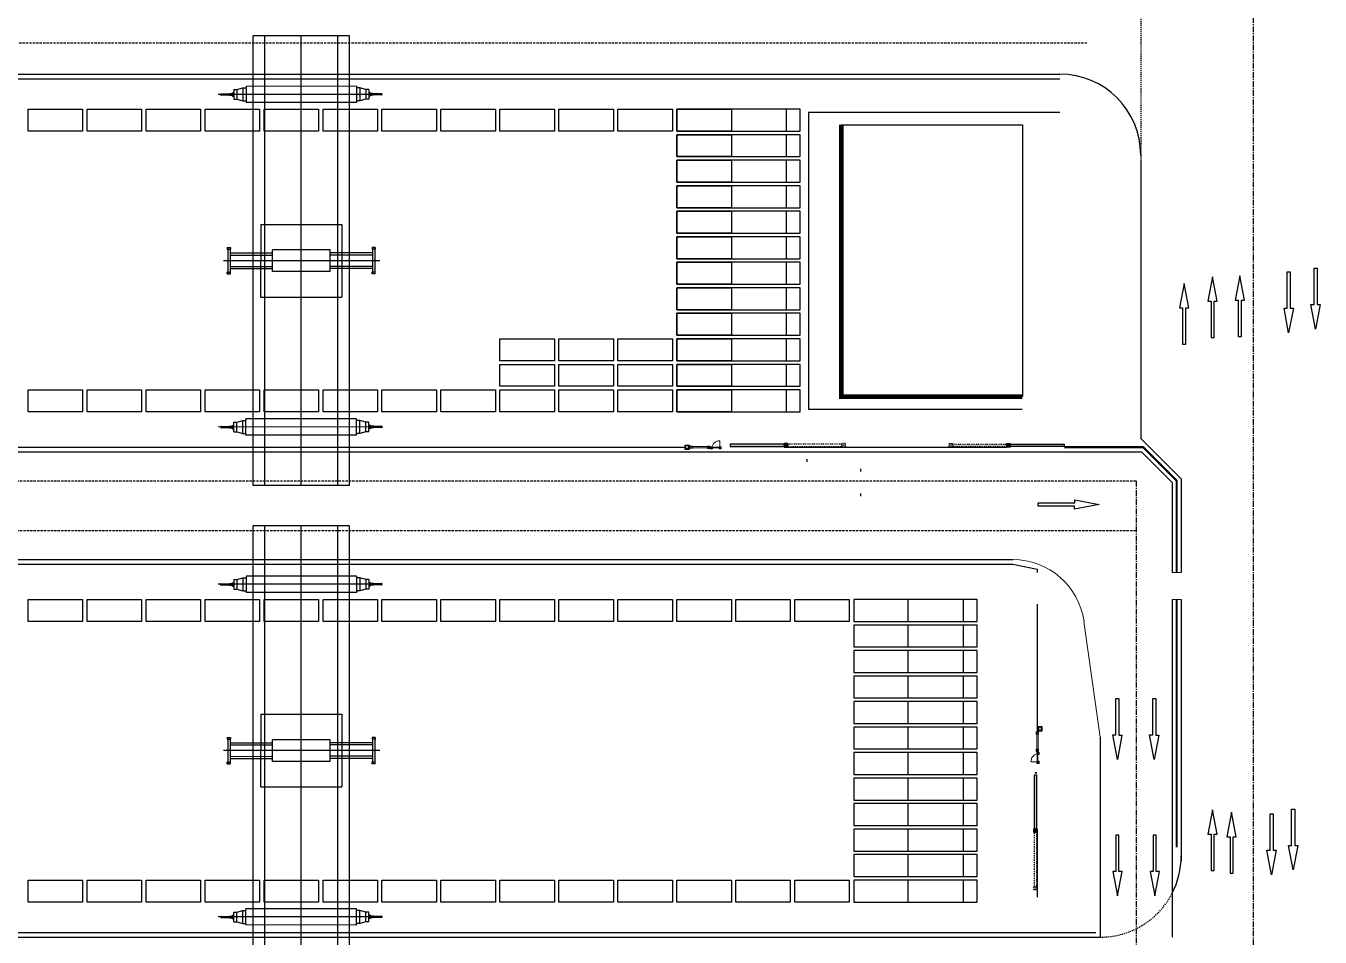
# Model space of a CAD drawing. Header units: millimetres. Extents: x -582 to 479, y -622 to 401.
# Drawn here: x -330.9 to -187, y 70.8 to 172.2 of the extents above; entities that cross this region are included whole.
import ezdxf

# ---------------------------------------------------------------- set-up
doc = ezdxf.new("R2010")
doc.units = ezdxf.units.MM
for name, pattern in [('CENTER', [50.8, 31.75, -6.35, 6.35, -6.35]), ('DASH', [0.35, 0.25, -0.1]), ('DASHED', [19.05, 12.7, -6.35]), ('HIDDEN2', [0.1875, 0.125, -0.0625])]:
    doc.linetypes.add(name, pattern=pattern)
for name, color, linetype in [('0001-佛渡-工艺-方案一-围网', 40, 'Continuous'), ('0001-佛渡-工艺-方案一-围网(内集卡一侧新增）', 40, 'Continuous'), ('0001-佛渡-工艺-方案一-设备', 40, 'Continuous'), ('0001-佛渡-平面-方案一 临时横二路', 6, 'Continuous'), ('0001-佛渡-平面-方案一-建筑', 6, 'Continuous'), ('0001-佛渡-平面-方案一道路中心线', 11, 'Continuous'), ('0001-佛渡-平面-方案一道路边界', 7, 'Continuous'), ('ECT', 1, 'Continuous'), ('ICT', 3, 'Continuous'), ('SLOT', 115, 'Continuous'), ('TX-箱区维修及人行门禁', 5, 'Continuous'), ('构造线', 131, 'Continuous')]:
    doc.layers.add(name, color=color, linetype=linetype)
doc.linetypes.add('FENCELINE2', pattern='A,0.25,-0.1,[132,ltypeshp.shx,S=0.1,R=0,X=-0.1,Y=0],-0.1,1', length=1.45)

# ---------------------------------------------------------------- blocks, each defined once
blk = doc.blocks.new('双侧道闸')
at = {"color": 8, "linetype": 'Continuous', "lineweight": 25}
for p, q in [((0.45, -14.31), (0.19, -14.31)), ((0.19, -14.31), (0.19, -14.31)), ((0.19, -14.68), (0.19, -14.31)), ((0.24, -14.31), (0.24, -14.29)), ((0.24, -14.29), (0.37, -14.29)), ((0.37, -14.29), (0.37, -14.31)), ((0.47, -14.31), (0.45, -14.31)), ((0.47, -14.31), (0.47, -14.31)), ((0.47, -14.68), (0.47, -14.31)), ((0.19, -14.68), (0.19, -14.69)), ((0.45, -14.69), (0.19, -14.69)), ((0.47, -14.69), (0.45, -14.69)), ((0.47, -14.68), (0.47, -14.69))]:
    blk.add_line(p, q, dxfattribs=at)
at = {"color": 8}
blk.add_lwpolyline([(0.13, -14.74), (0.13, -14.24), (0.53, -14.24), (0.53, -14.74)], close=True, dxfattribs=at)
at = {"color": 8, "lineweight": 15}
for points in [[(0.13, -15.09), (0.13, -14.84), (-0.12, -14.84), (-0.12, -15.09)], [(-0.06, -17.02), (-0.06, -14.84), (0.09, -14.84), (0.09, -17.02)], [(0.14, -17.02), (0.14, -16.77), (-0.11, -16.77), (-0.11, -17.02)], [(0.2, -17.37), (0.2, -17.12), (-0.05, -17.12), (-0.05, -17.37)], [(0.2, -17.37), (0.2, -17.12), (-0.05, -17.12), (-0.05, -17.37)], [(-0.03, -16.82), (0.05, -16.82), (0.05, -16.98), (-0.03, -16.98)], [(0.2, -18.09), (0.2, -18.34), (-0.05, -18.34), (-0.05, -18.09)], [(0.2, -18.09), (0.2, -18.34), (-0.05, -18.34), (-0.05, -18.09)], [(-0.23, -19.42), (-0.23, -19.34), (-0.07, -19.34), (-0.07, -19.42)]]:
    blk.add_lwpolyline(points, close=True, dxfattribs=at)
at = {"color": 8, "linetype": 'HIDDEN2', "lineweight": 15, "ltscale": 20}
blk.add_lwpolyline([(0.05, -18.18), (0.05, -18.17), (-0.69, -18.17), (-0.69, -18.18)], close=True, dxfattribs=at)
blk.add_arc((0.15, -18.12), 0.844, 96.7046, 183.5614, dxfattribs=at)
at = {"layer": '构造线', "color": 8, "lineweight": 9}
for p, q in [((0, -18.14), (0, -17.29)), ((0, -18.14), (0, -17.29)), ((0.06, -18.14), (0.06, -17.29)), ((0.06, -18.14), (0.06, -17.29))]:
    blk.add_line(p, q, dxfattribs=at)
for points in [[(0, -17.27), (0, -17.14, -0.414214), (0.01, -17.13), (0.14, -17.13, -0.414214), (0.15, -17.14), (0.15, -17.27, -0.414214), (0.14, -17.28), (0.01, -17.28, -0.414214)], [(0, -17.27), (0, -17.14, -0.414214), (0.01, -17.13), (0.14, -17.13, -0.414214), (0.15, -17.14), (0.15, -17.27, -0.414214), (0.14, -17.28), (0.01, -17.28, -0.414214)], [(0, -18.19), (0, -18.32, 0.414214), (0.01, -18.33), (0.14, -18.33, 0.414214), (0.15, -18.32), (0.15, -18.19, 0.414214), (0.14, -18.18), (0.01, -18.18, 0.414214)], [(0, -18.19), (0, -18.32, 0.414214), (0.01, -18.33), (0.14, -18.33, 0.414214), (0.15, -18.32), (0.15, -18.19, 0.414214), (0.14, -18.18), (0.01, -18.18, 0.414214)]]:
    blk.add_lwpolyline(points, format="xyb", close=True, dxfattribs=at)
for points in [[(0, -17.29), (0, -17.34), (0.06, -17.34), (0.06, -17.29)], [(0, -17.29), (0, -17.34), (0.06, -17.34), (0.06, -17.29)], [(0, -18.08), (0, -18.14), (0.06, -18.14), (0.06, -18.08)], [(0, -18.08), (0, -18.14), (0.06, -18.14), (0.06, -18.08)]]:
    blk.add_lwpolyline(points, close=True, dxfattribs=at)
blk = doc.blocks.new('YC')
at = {"color": 40, "extrusion": (0.019869, 3.07925e-06, 0.999803)}
for p, q in [((2952.72, -614.5, 0.27), (2952.72, -564.5, 0.27)), ((2963.46, -564.5, 0.06), (2952.72, -564.5, 0.27)), ((2954.03, -614.5, 0.25), (2954.03, -564.5, 0.25)), ((2958.09, -614.5, 0.17), (2958.09, -564.5, 0.17)), ((2962.15, -614.5, 0.09), (2962.14, -564.5, 0.09)), ((2963.46, -614.5, 0.06), (2963.46, -564.5, 0.06)), ((2967.11, -571, -0.01), (2948.84, -571, 0.35)), ((2949.08, -571, 0.35), (2949.15, -571, 0.34)), ((2949.14, -571.08, 0.34), (2949.14, -570.92, 0.34)), ((2949.14, -570.92, 0.34), (2949.18, -570.92, 0.34)), ((2949.14, -570.92, 0.34), (2949.14, -570.92, 0.34)), ((2949.14, -571.08, 0.34), (2949.14, -570.92, 0.34)), ((2949.14, -571.08, 0.34), (2949.18, -571.08, 0.34)), ((2949.14, -571.08, 0.34), (2949.14, -571.08, 0.34)), ((2949.18, -571.08, 0.34), (2949.18, -570.92, 0.34)), ((2949.18, -570.94, 0.34), (2950.16, -570.94, 0.32)), ((2949.18, -571.06, 0.34), (2950.16, -571.06, 0.32)), ((2950.07, -570.92, 0.33), (2950.08, -570.92, 0.33)), ((2950.07, -571.08, 0.33), (2950.07, -570.92, 0.33)), ((2950.07, -571.08, 0.33), (2950.08, -571.08, 0.33)), ((2950.08, -570.92, 0.33), (2950.12, -570.92, 0.32)), ((2950.08, -571.08, 0.33), (2950.08, -570.92, 0.33)), ((2950.08, -571.08, 0.33), (2950.12, -571.08, 0.32)), ((2950.12, -571.08, 0.32), (2950.12, -570.92, 0.32)), ((2950.16, -571.1, 0.32), (2950.16, -570.91, 0.32)), ((2950.29, -570.9, 0.32), (2950.41, -570.88, 0.32)), ((2950.29, -571.1, 0.32), (2950.29, -570.9, 0.32)), ((2950.29, -571.1, 0.32), (2950.41, -571.12, 0.32)), ((2950.37, -570.88, 0.32), (2950.46, -570.88, 0.32)), ((2950.37, -571.13, 0.32), (2950.46, -571.13, 0.32)), ((2950.38, -571.13, 0.32), (2950.47, -571.13, 0.32)), ((2950.4, -570.85, 0.32), (2950.39, -570.85, 0.32)), ((2950.39, -570.86, 0.32), (2950.39, -570.89, 0.32)), ((2950.4, -570.86, 0.32), (2950.39, -570.86, 0.32)), ((2950.4, -570.89, 0.32), (2950.39, -570.89, 0.32)), ((2950.4, -570.9, 0.32), (2950.39, -570.9, 0.32)), ((2950.4, -571.1, 0.32), (2950.39, -571.1, 0.32)), ((2950.4, -571.11, 0.32), (2950.39, -571.11, 0.32)), ((2950.39, -571.14, 0.32), (2950.39, -571.11, 0.32)), ((2950.4, -571.14, 0.32), (2950.39, -571.14, 0.32)), ((2950.4, -571.15, 0.32), (2950.39, -571.15, 0.32)), ((2950.4, -570.85, 0.32), (2950.4, -570.9, 0.32)), ((2950.41, -570.86, 0.32), (2950.4, -570.86, 0.32)), ((2950.41, -570.9, 0.32), (2950.4, -570.9, 0.32)), ((2950.4, -571.15, 0.32), (2950.4, -571.1, 0.32)), ((2950.41, -571.11, 0.32), (2950.4, -571.11, 0.32)), ((2950.41, -571.15, 0.32), (2950.4, -571.15, 0.32)), ((2950.41, -570.84, 0.32), (2950.41, -571, 0.32)), ((2950.41, -570.84, 0.32), (2950.43, -570.84, 0.32)), ((2950.41, -570.86, 0.32), (2950.41, -570.9, 0.32)), ((2950.41, -571.16, 0.32), (2950.41, -571, 0.32)), ((2950.41, -571.15, 0.32), (2950.41, -571.11, 0.32)), ((2950.41, -571.16, 0.32), (2950.43, -571.16, 0.32)), ((2950.43, -570.82, 0.32), (2950.47, -570.82, 0.32)), ((2950.43, -571.19, 0.32), (2950.43, -570.82, 0.32)), ((2950.43, -570.84, 0.32), (2950.43, -571, 0.32)), ((2950.43, -571.16, 0.32), (2950.43, -571, 0.32)), ((2950.43, -571.19, 0.32), (2950.47, -571.19, 0.32)), ((2950.47, -571.19, 0.32), (2950.47, -570.82, 0.32)), ((2950.57, -570.46, 0.32), (2950.93, -570.46, 0.31)), ((2950.57, -570.46, 0.32), (2950.57, -571.54, 0.32)), ((2950.93, -570.46, 0.31), (2951.58, -570.28, 0.3)), ((2950.93, -570.46, 0.31), (2950.93, -571.54, 0.31)), ((2951.58, -570.28, 0.3), (2951.94, -570.28, 0.29)), ((2951.58, -570.28, 0.3), (2951.58, -571.72, 0.3)), ((2964.23, -570.1, 0.04), (2951.94, -570.11, 0.29)), ((2951.94, -570.11, 0.29), (2951.94, -571.9, 0.29)), ((2964.23, -570.1, 0.04), (2964.23, -571.9, 0.04)), ((2964.59, -570.28, 0.04), (2964.23, -570.28, 0.04)), ((2965.25, -570.46, 0.02), (2964.59, -570.28, 0.04)), ((2964.59, -570.28, 0.04), (2964.59, -571.72, 0.04)), ((2965.6, -570.46, 0.02), (2965.25, -570.46, 0.02)), ((2965.25, -570.46, 0.02), (2965.25, -571.54, 0.02)), ((2965.6, -570.46, 0.02), (2965.6, -571.54, 0.02)), ((2965.74, -570.82, 0.01), (2965.71, -570.82, 0.01)), ((2965.71, -571.19, 0.01), (2965.71, -570.82, 0.01)), ((2965.79, -571.13, 0.01), (2965.71, -571.13, 0.01)), ((2965.74, -571.19, 0.01), (2965.71, -571.19, 0.01)), ((2965.8, -570.87, 0.01), (2965.72, -570.87, 0.01)), ((2965.8, -571.13, 0.01), (2965.72, -571.13, 0.01)), ((2965.74, -571.19, 0.01), (2965.74, -570.82, 0.01)), ((2965.74, -570.84, 0.01), (2965.74, -571, 0.01)), ((2965.77, -570.84, 0.01), (2965.74, -570.84, 0.01)), ((2965.74, -571.16, 0.01), (2965.74, -571, 0.01)), ((2965.77, -571.16, 0.01), (2965.74, -571.16, 0.01)), ((2965.77, -570.84, 0.01), (2965.77, -571, 0.01)), ((2965.77, -570.85, 0.01), (2965.77, -570.85, 0.01)), ((2965.77, -570.85, 0.01), (2965.77, -570.9, 0.01)), ((2965.77, -570.85, 0.01), (2965.79, -570.85, 0.01)), ((2965.77, -570.85, 0.01), (2965.77, -570.89, 0.01)), ((2965.77, -570.86, 0.01), (2965.79, -570.86, 0.01)), ((2965.88, -570.9, 0.01), (2965.77, -570.88, 0.01)), ((2965.77, -570.89, 0.01), (2965.77, -570.89, 0.01)), ((2965.77, -570.89, 0.01), (2965.79, -570.89, 0.01)), ((2965.77, -570.9, 0.01), (2965.79, -570.9, 0.01)), ((2965.77, -571.16, 0.01), (2965.77, -571, 0.01)), ((2965.77, -571.1, 0.01), (2965.79, -571.1, 0.01)), ((2965.77, -571.15, 0.01), (2965.77, -571.1, 0.01)), ((2965.88, -571.1, 0.01), (2965.77, -571.12, 0.01)), ((2965.77, -571.15, 0.01), (2965.77, -571.11, 0.01)), ((2965.77, -571.11, 0.01), (2965.79, -571.11, 0.01)), ((2965.77, -571.11, 0.01), (2965.77, -571.11, 0.01)), ((2965.77, -571.14, 0.01), (2965.79, -571.14, 0.01)), ((2965.77, -571.15, 0.01), (2965.79, -571.15, 0.01)), ((2965.77, -571.15, 0.01), (2965.77, -571.15, 0.01)), ((2965.79, -570.86, 0.01), (2965.79, -570.89, 0.01)), ((2965.79, -571.14, 0.01), (2965.79, -571.11, 0.01)), ((2965.88, -571.1, 0.01), (2965.88, -570.9, 0.01)), ((2966.02, -571.09, 0.01), (2966.02, -570.91, 0.01)), ((2967, -570.94, -0.01), (2966.02, -570.94, 0.01)), ((2967, -571.06, -0.01), (2966.02, -571.06, 0.01)), ((2966.06, -571.08, 0.01), (2966.06, -570.92, 0.01)), ((2966.1, -570.92, 0.01), (2966.06, -570.92, 0.01)), ((2966.1, -571.08, 0.01), (2966.06, -571.08, 0.01)), ((2966.1, -570.92, 0.01), (2966.1, -570.92, 0.01)), ((2966.1, -571.08, 0.01), (2966.1, -570.92, 0.01)), ((2966.1, -571.08, 0.01), (2966.1, -570.92, 0.01)), ((2966.1, -571.08, 0.01), (2966.1, -571.08, 0.01)), ((2967, -571.08, -0.01), (2967, -570.92, -0.01)), ((2967.03, -570.92, -0.01), (2967, -570.92, -0.01)), ((2967.03, -571.08, -0.01), (2967, -571.08, -0.01)), ((2967.04, -570.92, -0.01), (2967.03, -570.92, -0.01)), ((2967.03, -571.08, -0.01), (2967.03, -570.92, -0.01)), ((2967.04, -571.08, -0.01), (2967.03, -571.08, -0.01)), ((2967.04, -571.08, -0.01), (2967.04, -570.92, -0.01)), ((2950.57, -571.54, 0.32), (2950.93, -571.54, 0.31)), ((2950.93, -571.54, 0.31), (2951.58, -571.72, 0.3)), ((2951.58, -571.72, 0.3), (2951.94, -571.72, 0.29)), ((2964.23, -571.9, 0.04), (2951.94, -571.9, 0.29)), ((2964.59, -571.72, 0.04), (2964.23, -571.72, 0.04)), ((2965.25, -571.54, 0.02), (2964.59, -571.72, 0.04)), ((2965.6, -571.54, 0.02), (2965.25, -571.54, 0.02)), ((2953.57, -585.46, 0.26), (2953.57, -593.54, 0.26)), ((2953.57, -585.46, 0.26), (2962.6, -585.46, 0.08)), ((2962.6, -585.46, 0.08), (2962.6, -593.54, 0.08)), ((2949.86, -588.05, 0.33), (2950.22, -588.05, 0.32)), ((2949.86, -588.05, 0.33), (2949.86, -588.22, 0.33)), ((2949.86, -588.22, 0.33), (2949.91, -588.3, 0.33)), ((2949.91, -588.05, 0.33), (2949.91, -590.96, 0.33)), ((2949.91, -588.22, 0.33), (2950.17, -588.22, 0.32)), ((2950.17, -588.05, 0.32), (2950.17, -590.96, 0.32)), ((2950.22, -588.22, 0.32), (2950.17, -588.3, 0.32)), ((2950.22, -588.05, 0.32), (2950.22, -588.22, 0.32)), ((2954.87, -590.7, 0.23), (2954.87, -588.3, 0.23)), ((2961.31, -588.3, 0.1), (2954.87, -588.3, 0.23)), ((2961.31, -590.7, 0.1), (2961.31, -588.3, 0.1)), ((2966.32, -588.04, 0), (2965.96, -588.04, 0.01)), ((2965.96, -588.04, 0.01), (2965.96, -588.22, 0.01)), ((2965.96, -588.22, 0.01), (2966.01, -588.3, 0.01)), ((2966.01, -588.04, 0.01), (2966.01, -590.96, 0.01)), ((2966.27, -588.22, 0), (2966.01, -588.22, 0.01)), ((2966.27, -588.04, 0), (2966.27, -590.96, 0)), ((2966.32, -588.22, 0), (2966.27, -588.3, 0)), ((2966.32, -588.04, 0), (2966.32, -588.22, 0)), ((2966.83, -589.5, -0.01), (2949.42, -589.5, 0.34)), ((2950.17, -588.63, 0.32), (2954.87, -588.63, 0.23)), ((2950.17, -588.87, 0.32), (2954.87, -588.87, 0.23)), ((2963.04, -589.5, 0.07), (2953.14, -589.5, 0.26)), ((2966.01, -588.63, 0.01), (2961.31, -588.63, 0.1)), ((2966.01, -588.87, 0.01), (2961.31, -588.87, 0.1)), ((2949.86, -590.78, 0.33), (2949.91, -590.7, 0.33)), ((2949.86, -590.96, 0.33), (2949.86, -590.78, 0.33)), ((2949.86, -590.96, 0.33), (2950.22, -590.96, 0.32)), ((2949.91, -590.78, 0.33), (2950.17, -590.78, 0.32)), ((2950.17, -590.14, 0.32), (2954.87, -590.13, 0.23)), ((2950.17, -590.37, 0.32), (2954.87, -590.37, 0.23)), ((2950.22, -590.78, 0.32), (2950.17, -590.7, 0.32)), ((2950.22, -590.96, 0.32), (2950.22, -590.78, 0.32)), ((2961.31, -590.7, 0.1), (2954.87, -590.7, 0.23)), ((2966.01, -590.13, 0.01), (2961.31, -590.13, 0.1)), ((2966.01, -590.37, 0.01), (2961.31, -590.37, 0.1)), ((2965.96, -590.78, 0.01), (2966.01, -590.7, 0.01)), ((2965.96, -590.96, 0.01), (2965.96, -590.78, 0.01)), ((2966.32, -590.96, 0), (2965.96, -590.96, 0.01)), ((2966.27, -590.78, 0), (2966.01, -590.78, 0.01)), ((2966.32, -590.78, 0), (2966.27, -590.7, 0)), ((2966.32, -590.96, 0), (2966.32, -590.78, 0)), ((2953.57, -593.54, 0.26), (2962.6, -593.54, 0.08)), ((2950.93, -607.46, 0.31), (2951.59, -607.28, 0.3)), ((2951.59, -607.28, 0.3), (2951.94, -607.28, 0.29)), ((2951.59, -608.72, 0.3), (2951.59, -607.28, 0.3)), ((2964.24, -607.1, 0.04), (2951.94, -607.11, 0.29)), ((2951.94, -608.9, 0.29), (2951.94, -607.11, 0.29)), ((2964.24, -608.9, 0.04), (2964.24, -607.1, 0.04)), ((2964.59, -607.28, 0.04), (2964.24, -607.28, 0.04)), ((2965.25, -607.46, 0.02), (2964.59, -607.28, 0.04)), ((2964.59, -608.72, 0.04), (2964.59, -607.28, 0.04)), ((2967.11, -608, -0.01), (2948.84, -608, 0.35)), ((2949.09, -608, 0.35), (2949.16, -608, 0.34)), ((2949.14, -607.92, 0.34), (2949.14, -608.08, 0.34)), ((2949.14, -607.92, 0.34), (2949.15, -607.92, 0.34)), ((2949.14, -608.08, 0.34), (2949.15, -608.08, 0.34)), ((2949.15, -607.92, 0.34), (2949.18, -607.92, 0.34)), ((2949.15, -607.92, 0.34), (2949.15, -608.08, 0.34)), ((2949.15, -608.08, 0.34), (2949.18, -608.08, 0.34)), ((2949.18, -607.92, 0.34), (2949.18, -608.08, 0.34)), ((2949.18, -607.94, 0.34), (2950.16, -607.94, 0.32)), ((2949.18, -608.06, 0.34), (2950.16, -608.06, 0.32)), ((2950.08, -607.92, 0.33), (2950.12, -607.92, 0.32)), ((2950.08, -607.92, 0.33), (2950.08, -607.92, 0.33)), ((2950.08, -607.92, 0.33), (2950.08, -608.08, 0.33)), ((2950.08, -607.92, 0.33), (2950.08, -608.08, 0.33)), ((2950.08, -608.08, 0.33), (2950.12, -608.08, 0.32)), ((2950.08, -608.08, 0.33), (2950.08, -608.08, 0.33)), ((2950.12, -607.92, 0.32), (2950.12, -608.08, 0.32)), ((2950.16, -607.91, 0.32), (2950.16, -608.1, 0.32)), ((2950.3, -607.9, 0.32), (2950.41, -607.88, 0.32)), ((2950.3, -607.9, 0.32), (2950.3, -608.1, 0.32)), ((2950.3, -608.1, 0.32), (2950.41, -608.12, 0.32)), ((2950.38, -607.88, 0.32), (2950.46, -607.88, 0.32)), ((2950.38, -608.13, 0.32), (2950.46, -608.13, 0.32)), ((2950.41, -607.85, 0.32), (2950.39, -607.85, 0.32)), ((2950.41, -607.86, 0.32), (2950.39, -607.86, 0.32)), ((2950.39, -607.86, 0.32), (2950.39, -607.89, 0.32)), ((2950.39, -607.88, 0.32), (2950.47, -607.88, 0.32)), ((2950.41, -607.89, 0.32), (2950.39, -607.89, 0.32)), ((2950.41, -607.9, 0.32), (2950.39, -607.9, 0.32)), ((2950.41, -608.1, 0.32), (2950.39, -608.1, 0.32)), ((2950.39, -608.14, 0.32), (2950.39, -608.11, 0.32)), ((2950.41, -608.11, 0.32), (2950.39, -608.11, 0.32)), ((2950.41, -608.14, 0.32), (2950.39, -608.14, 0.32)), ((2950.41, -608.15, 0.32), (2950.39, -608.15, 0.32)), ((2950.41, -607.84, 0.32), (2950.43, -607.84, 0.32)), ((2950.41, -607.84, 0.32), (2950.41, -608, 0.32)), ((2950.41, -607.85, 0.32), (2950.41, -607.9, 0.32)), ((2950.41, -607.86, 0.32), (2950.41, -607.9, 0.32)), ((2950.41, -607.86, 0.32), (2950.41, -607.86, 0.32)), ((2950.41, -607.9, 0.32), (2950.41, -607.9, 0.32)), ((2950.41, -608.16, 0.32), (2950.41, -608, 0.32)), ((2950.41, -608.15, 0.32), (2950.41, -608.1, 0.32)), ((2950.41, -608.11, 0.32), (2950.41, -608.11, 0.32)), ((2950.41, -608.15, 0.32), (2950.41, -608.11, 0.32)), ((2950.41, -608.15, 0.32), (2950.41, -608.15, 0.32)), ((2950.41, -608.16, 0.32), (2950.43, -608.16, 0.32)), ((2950.43, -607.82, 0.32), (2950.47, -607.82, 0.32)), ((2950.43, -607.82, 0.32), (2950.43, -608.19, 0.32)), ((2950.43, -607.84, 0.32), (2950.43, -608, 0.32)), ((2950.43, -608.16, 0.32), (2950.43, -608, 0.32)), ((2950.43, -608.19, 0.32), (2950.47, -608.19, 0.32)), ((2950.47, -607.82, 0.32), (2950.47, -608.19, 0.32)), ((2950.57, -607.46, 0.32), (2950.93, -607.46, 0.31)), ((2950.57, -608.54, 0.32), (2950.57, -607.46, 0.32)), ((2950.57, -608.54, 0.32), (2950.93, -608.54, 0.31)), ((2950.93, -608.54, 0.31), (2950.93, -607.46, 0.31)), ((2950.93, -608.54, 0.31), (2951.59, -608.72, 0.3)), ((2951.59, -608.72, 0.3), (2951.94, -608.72, 0.29)), ((2964.59, -608.72, 0.04), (2964.24, -608.72, 0.04)), ((2965.25, -608.54, 0.02), (2964.59, -608.72, 0.04)), ((2965.61, -607.46, 0.02), (2965.25, -607.46, 0.02)), ((2965.25, -608.54, 0.02), (2965.25, -607.46, 0.02)), ((2965.61, -608.54, 0.02), (2965.25, -608.54, 0.02)), ((2965.61, -608.54, 0.02), (2965.61, -607.46, 0.02)), ((2965.75, -607.82, 0.01), (2965.71, -607.82, 0.01)), ((2965.71, -607.82, 0.01), (2965.71, -608.19, 0.01)), ((2965.79, -607.87, 0.01), (2965.71, -607.87, 0.01)), ((2965.75, -608.19, 0.01), (2965.71, -608.19, 0.01)), ((2965.8, -607.87, 0.01), (2965.72, -607.87, 0.01)), ((2965.8, -608.13, 0.01), (2965.72, -608.13, 0.01)), ((2965.75, -607.82, 0.01), (2965.75, -608.19, 0.01)), ((2965.77, -607.84, 0.01), (2965.75, -607.84, 0.01)), ((2965.75, -607.84, 0.01), (2965.75, -608, 0.01)), ((2965.75, -608.16, 0.01), (2965.75, -608, 0.01)), ((2965.77, -608.16, 0.01), (2965.75, -608.16, 0.01)), ((2965.77, -607.84, 0.01), (2965.77, -608, 0.01)), ((2965.77, -607.85, 0.01), (2965.77, -607.89, 0.01)), ((2965.77, -607.85, 0.01), (2965.79, -607.85, 0.01)), ((2965.77, -607.85, 0.01), (2965.77, -607.9, 0.01)), ((2965.77, -607.85, 0.01), (2965.77, -607.85, 0.01)), ((2965.77, -607.86, 0.01), (2965.79, -607.86, 0.01)), ((2965.88, -607.9, 0.01), (2965.77, -607.88, 0.01)), ((2965.77, -607.89, 0.01), (2965.79, -607.89, 0.01)), ((2965.77, -607.89, 0.01), (2965.77, -607.89, 0.01)), ((2965.77, -607.9, 0.01), (2965.79, -607.9, 0.01)), ((2965.77, -608.16, 0.01), (2965.77, -608, 0.01)), ((2965.77, -608.15, 0.01), (2965.77, -608.1, 0.01)), ((2965.77, -608.1, 0.01), (2965.79, -608.1, 0.01)), ((2965.88, -608.1, 0.01), (2965.77, -608.12, 0.01)), ((2965.77, -608.11, 0.01), (2965.77, -608.11, 0.01)), ((2965.77, -608.11, 0.01), (2965.79, -608.11, 0.01)), ((2965.77, -608.15, 0.01), (2965.77, -608.11, 0.01)), ((2965.77, -608.14, 0.01), (2965.79, -608.14, 0.01)), ((2965.77, -608.15, 0.01), (2965.77, -608.15, 0.01)), ((2965.77, -608.15, 0.01), (2965.79, -608.15, 0.01)), ((2965.79, -607.86, 0.01), (2965.79, -607.89, 0.01)), ((2965.79, -608.14, 0.01), (2965.79, -608.11, 0.01)), ((2965.88, -607.9, 0.01), (2965.88, -608.1, 0.01)), ((2966.02, -607.91, 0.01), (2966.02, -608.09, 0.01)), ((2967, -607.94, -0.01), (2966.02, -607.94, 0.01)), ((2967, -608.06, -0.01), (2966.02, -608.06, 0.01)), ((2966.06, -607.92, 0.01), (2966.06, -608.08, 0.01)), ((2966.1, -607.92, 0.01), (2966.06, -607.92, 0.01)), ((2966.1, -608.08, 0.01), (2966.06, -608.08, 0.01)), ((2966.1, -607.92, 0.01), (2966.1, -607.92, 0.01)), ((2966.1, -607.92, 0.01), (2966.1, -608.08, 0.01)), ((2966.1, -607.92, 0.01), (2966.1, -608.08, 0.01)), ((2966.1, -608.08, 0.01), (2966.1, -608.08, 0.01)), ((2967, -607.92, -0.01), (2967, -608.08, -0.01)), ((2967.03, -607.92, -0.01), (2967, -607.92, -0.01)), ((2967.03, -608.08, -0.01), (2967, -608.08, -0.01)), ((2967.04, -607.92, -0.01), (2967.03, -607.92, -0.01)), ((2967.03, -607.92, -0.01), (2967.03, -608.08, -0.01)), ((2967.04, -608.08, -0.01), (2967.03, -608.08, -0.01)), ((2967.04, -607.92, -0.01), (2967.04, -608.08, -0.01)), ((2964.24, -608.9, 0.04), (2951.94, -608.9, 0.29)), ((2963.46, -614.5, 0.06), (2952.72, -614.5, 0.27))]:
    blk.add_line(p, q, dxfattribs=at)
at = {"color": 40, "linetype": 'ByBlock', "extrusion": (0.019869, 3.07925e-06, 0.999803)}
for p, q in [((2950.16, -570.91, 0.32), (2950.29, -570.91, 0.32)), ((2950.16, -571.1, 0.32), (2950.29, -571.1, 0.32)), ((2966.02, -570.91, 0.01), (2965.88, -570.91, 0.01)), ((2966.02, -571.09, 0.01), (2965.88, -571.09, 0.01)), ((2950.16, -607.91, 0.32), (2950.3, -607.91, 0.32)), ((2950.16, -608.1, 0.32), (2950.3, -608.1, 0.32)), ((2966.02, -607.91, 0.01), (2965.88, -607.91, 0.01)), ((2966.02, -608.09, 0.01), (2965.88, -608.09, 0.01))]:
    blk.add_line(p, q, dxfattribs=at)
at = {"color": 40, "linetype": 'Continuous', "extrusion": (0.019869, 3.07925e-06, 0.999803)}
for p, q in [((2950.47, -570.82, 0.32), (2950.58, -570.82, 0.32)), ((2950.47, -570.84, 0.32), (2950.58, -570.84, 0.32)), ((2950.47, -571.16, 0.32), (2950.58, -571.16, 0.32)), ((2950.47, -571.18, 0.32), (2950.58, -571.18, 0.32)), ((2965.71, -570.82, 0.01), (2965.6, -570.82, 0.02)), ((2965.71, -570.84, 0.01), (2965.6, -570.84, 0.02)), ((2965.71, -571.16, 0.01), (2965.6, -571.16, 0.02)), ((2965.71, -571.18, 0.01), (2965.6, -571.18, 0.02)), ((2950.47, -607.82, 0.32), (2950.58, -607.82, 0.32)), ((2950.47, -607.84, 0.32), (2950.58, -607.84, 0.32)), ((2950.47, -608.16, 0.32), (2950.58, -608.16, 0.32)), ((2950.47, -608.18, 0.32), (2950.58, -608.18, 0.32)), ((2965.71, -607.82, 0.01), (2965.6, -607.82, 0.02)), ((2965.71, -607.84, 0.01), (2965.6, -607.84, 0.02)), ((2965.71, -608.16, 0.01), (2965.6, -608.16, 0.02)), ((2965.71, -608.18, 0.01), (2965.6, -608.18, 0.02))]:
    blk.add_line(p, q, dxfattribs=at)
at = {"color": 40, "extrusion": (-0.019869, -3.07925e-06, -0.999803)}
for centre, major_axis, start_param, end_param in [((2950.4, -570.86, 0.32), (-0.00843, -0.00844, 0.00017), 0.2618, 1.308997), ((2950.43, -570.88, 0.32), (-0.032, 0.032, 0.0006), -1.051761, -0.519035), ((2950.4, -570.89, 0.32), (-0.00843, 0.00843, 0.00017), -1.308997, -0.261799), ((2950.4, -571.11, 0.32), (-0.00843, 0.00843, 0.00017), -1.308997, -0.261799), ((2950.43, -571.13, 0.32), (-0.032, 0.032, 0.0006), -1.051761, -0.519035), ((2950.4, -571.14, 0.32), (-0.00843, 0.00843, 0.00017), -1.308997, -0.261799), ((2965.78, -570.86, 0.01), (-0.00843, 0.00843, 0.00017), 1.832596, 2.879794), ((2965.74, -570.87, 0.01), (-0.032, -0.032, 0.0006), 3.660628, 4.193354), ((2965.78, -570.89, 0.01), (-0.00843, 0.00843, 0.00017), 1.832596, 2.879793), ((2965.78, -571.11, 0.01), (-0.00843, -0.00844, 0.00017), 3.403392, 4.45059), ((2965.74, -571.13, 0.01), (-0.032, -0.032, 0.0006), 3.660628, 4.193354), ((2965.78, -571.14, 0.01), (-0.00843, 0.00843, 0.00017), 1.832596, 2.879794), ((2950.4, -607.86, 0.32), (-0.00843, 0.00843, 0.00017), -1.308997, -0.261799), ((2950.44, -607.88, 0.32), (-0.032, 0.032, 0.0006), -1.051761, -0.519035), ((2950.4, -607.89, 0.32), (-0.00843, 0.00843, 0.00017), -1.308997, -0.261799), ((2950.4, -608.11, 0.32), (-0.00843, 0.00843, 0.00017), -1.308997, -0.261799), ((2950.44, -608.13, 0.32), (-0.032, 0.032, 0.0006), -1.051761, -0.519035), ((2950.4, -608.14, 0.32), (-0.00843, 0.00843, 0.00017), -1.308997, -0.261799), ((2965.78, -607.86, 0.01), (-0.00843, 0.00843, 0.00017), 1.832596, 2.879793), ((2965.75, -607.87, 0.01), (-0.032, -0.032, 0.0006), 3.660628, 4.193354), ((2965.78, -607.89, 0.01), (-0.00843, -0.00844, 0.00017), 3.403392, 4.45059), ((2965.78, -608.11, 0.01), (-0.00843, 0.00843, 0.00017), 1.832596, 2.879793), ((2965.75, -608.13, 0.01), (-0.032, -0.032, 0.0006), 3.660628, 4.193354), ((2965.78, -608.14, 0.01), (-0.00843, 0.00843, 0.00017), 1.832596, 2.879793)]:
    blk.add_ellipse(centre, major_axis=major_axis, ratio=1, start_param=start_param, end_param=end_param, dxfattribs=at)
blk = doc.blocks.new('箱区维修人行通道及伸缩门')
h = blk.add_hatch(color=8)
h.dxf.hatch_style = 1
h.paths.add_polyline_path([(504133.76, 3299633.85), (504137.88, 3299629.48), (504137.69, 3299629.31), (504133.58, 3299633.68)])
h = blk.add_hatch(color=8)
h.dxf.hatch_style = 1
h.paths.add_polyline_path([(504137.64, 3299629.26), (504137.93, 3299629.53), (504138.2, 3299629.24), (504137.91, 3299628.97)])
at = {"color": 8}
for p, q in [((504138.2, 3299629.24, 0), (504137.64, 3299629.26, 0)), ((504137.91, 3299628.97, 0), (504137.93, 3299629.53, 0))]:
    blk.add_line(p, q, dxfattribs=at)
at = {"color": 8, "linetype": 'DASH', "ltscale": 0.1}
for p, q in [((504142.02, 3299624.6, 0), (504142.59, 3299624.58, 0)), ((504142.3, 3299624.31, 0), (504142.32, 3299624.87, 0))]:
    blk.add_line(p, q, dxfattribs=at)
at = {"color": 8, "elevation": 0}
for points in [[(504133.76, 3299633.85), (504137.88, 3299629.48), (504137.69, 3299629.31), (504133.58, 3299633.68)], [(504137.64, 3299629.26), (504137.93, 3299629.53), (504138.2, 3299629.24), (504137.91, 3299628.97)]]:
    blk.add_lwpolyline(points, close=True, dxfattribs=at)
at = {"color": 8, "linetype": 'DASH', "ltscale": 0.1, "elevation": 0}
for points in [[(504138.15, 3299629.19), (504142.26, 3299624.82), (504142.08, 3299624.65), (504137.97, 3299629.02)], [(504142.02, 3299624.6), (504142.32, 3299624.87), (504142.59, 3299624.58), (504142.3, 3299624.31)]]:
    blk.add_lwpolyline(points, close=True, dxfattribs=at)
blk = doc.blocks.new('人行门禁-箱条中间南侧')
at = {"color": 8, "linetype": 'Continuous', "lineweight": 25}
for p, q in [((3.61, -0.15), (3.59, -0.15)), ((3.59, -0.15), (3.59, -0.28)), ((3.59, -0.28), (3.61, -0.28)), ((3.61, -0.05), (3.61, -0.05)), ((3.61, -0.05), (3.61, -0.07)), ((3.61, -0.05), (3.99, -0.05)), ((3.61, -0.07), (3.61, -0.33)), ((3.61, -0.33), (3.61, -0.33)), ((3.61, -0.33), (3.99, -0.33)), ((3.99, -0.05), (3.99, -0.05)), ((3.99, -0.05), (3.99, -0.07)), ((3.99, -0.07), (3.99, -0.33)), ((4.01, -0.15), (3.99, -0.15)), ((3.99, -0.28), (4.01, -0.28)), ((3.99, -0.33), (3.99, -0.33)), ((4.01, -0.28), (4.01, -0.15))]:
    blk.add_line(p, q, dxfattribs=at)
at = {"color": 8}
blk.add_lwpolyline([(3.55, -0.39), (4.05, -0.39), (4.05, 0.01), (3.55, 0.01)], close=True, dxfattribs=at)
at = {"color": 8, "lineweight": 15}
for points in [[(0.25, 0), (0, 0), (0, -0.25), (0.25, -0.25)], [(0.25, 0), (0, 0), (0, -0.25), (0.25, -0.25)], [(0.97, 0), (1.22, 0), (1.22, -0.25), (0.97, -0.25)], [(0.97, 0), (1.22, 0), (1.22, -0.25), (0.97, -0.25)], [(1.28, -0.06), (1.53, -0.06), (1.53, -0.31), (1.28, -0.31)], [(1.28, -0.26), (3.45, -0.26), (3.45, -0.11), (1.28, -0.11)], [(1.48, -0.23), (1.48, -0.15), (1.32, -0.15), (1.32, -0.23)], [(3.2, -0.07), (3.45, -0.07), (3.45, -0.32), (3.2, -0.32)]]:
    blk.add_lwpolyline(points, close=True, dxfattribs=at)
at = {"color": 8, "linetype": 'HIDDEN2', "lineweight": 15, "ltscale": 20}
blk.add_lwpolyline([(0.16, -0.16), (0.17, -0.16), (0.17, -0.89), (0.16, -0.89)], close=True, dxfattribs=at)
blk.add_arc((0.22, -0.05), 0.844, 266.4386, 353.2954, dxfattribs=at)
at = {"layer": '构造线', "color": 8, "lineweight": 9}
for p, q in [((0.2, -0.14), (1.05, -0.14)), ((0.2, -0.14), (1.05, -0.14)), ((0.2, -0.2), (1.05, -0.2)), ((0.2, -0.2), (1.05, -0.2))]:
    blk.add_line(p, q, dxfattribs=at)
for points in [[(0.15, -0.2), (0.02, -0.2, -0.414214), (0.01, -0.19), (0.01, -0.06, -0.414214), (0.02, -0.05), (0.15, -0.05, -0.414214), (0.16, -0.06), (0.16, -0.19, -0.414214)], [(0.15, -0.2), (0.02, -0.2, -0.414214), (0.01, -0.19), (0.01, -0.06, -0.414214), (0.02, -0.05), (0.15, -0.05, -0.414214), (0.16, -0.06), (0.16, -0.19, -0.414214)], [(1.07, -0.2), (1.2, -0.2, 0.414214), (1.21, -0.19), (1.21, -0.06, 0.414214), (1.2, -0.05), (1.07, -0.05, 0.414214), (1.06, -0.06), (1.06, -0.19, 0.414214)], [(1.07, -0.2), (1.2, -0.2, 0.414214), (1.21, -0.19), (1.21, -0.06, 0.414214), (1.2, -0.05), (1.07, -0.05, 0.414214), (1.06, -0.06), (1.06, -0.19, 0.414214)]]:
    blk.add_lwpolyline(points, format="xyb", close=True, dxfattribs=at)
for points in [[(0.26, -0.2), (0.2, -0.2), (0.2, -0.14), (0.26, -0.14)], [(0.26, -0.2), (0.2, -0.2), (0.2, -0.14), (0.26, -0.14)], [(1.05, -0.2), (0.99, -0.2), (0.99, -0.14), (1.05, -0.14)], [(1.05, -0.2), (0.99, -0.2), (0.99, -0.14), (1.05, -0.14)]]:
    blk.add_lwpolyline(points, close=True, dxfattribs=at)

msp = doc.modelspace()

# ---------------------------------------------------------------- linework, layer by layer
at = {"layer": '0001-佛渡-工艺-方案一-围网', "linetype": 'FENCELINE2', "ltscale": 0.25}
for points in [[(-417.83, 125.3), (-257.62, 125.3)], [(-246.57, 125.3), (-221.83, 125.3)], [(-218.43, 107.85), (-218.43, 93.63)], [(-218.43, 82.85), (-218.43, 75.25)]]:
    msp.add_lwpolyline(points, dxfattribs=at)
at = {"layer": '0001-佛渡-工艺-方案一-围网', "linetype": 'FENCELINE2', "ltscale": 0.25, "const_width": 0.25}
for points in [[(-215.43, 125.3), (-206.66, 125.3), (-202.93, 121.58), (-202.93, 111.35)], [(-202.93, 108.35), (-202.93, 80.8)]]:
    msp.add_lwpolyline(points, dxfattribs=at)
at = {"layer": '0001-佛渡-工艺-方案一-围网', "linetype": 'FENCELINE2', "ltscale": 0.25, "flags": 128}
msp.add_lwpolyline([(-417.83, 112.3), (-221.16, 112.3), (-218.43, 111.75), (-218.43, 111.35)], dxfattribs=at)
at = {"layer": '0001-佛渡-工艺-方案一-围网(内集卡一侧新增）', "linetype": 'FENCELINE2', "ltscale": 0.25}
for points in [[(-441.93, 166.3), (-441.93, 166.3), (-215.93, 166.3)], [(-215.93, 162.55), (-243.89, 162.55), (-243.89, 129.55), (-220.1, 129.55)], [(-433.43, 71.3), (-211.93, 71.3)]]:
    msp.add_lwpolyline(points, dxfattribs=at)
at = {"layer": '0001-佛渡-平面-方案一 临时横二路', "color": 11, "linetype": 'CENTER', "ltscale": 0.02}
msp.add_line((-194.43, 231.05), (-194.43, -41.7), dxfattribs=at)
at = {"layer": '0001-佛渡-平面-方案一-建筑', "lineweight": 5, "const_width": 0.5}
msp.add_lwpolyline([(-240.23, 161.17), (-240.23, 130.93), (-220.09, 130.93)], dxfattribs=at)
at = {"layer": '0001-佛渡-平面-方案一-建筑'}
msp.add_lwpolyline([(-240.23, 161.17), (-228.61, 161.17), (-228.61, 161.17), (-220.09, 161.17), (-220.09, 130.93), (-231.71, 130.93), (-231.71, 130.93), (-240.23, 130.93), (-240.23, 161.17)], dxfattribs=at)
at = {"layer": '0001-佛渡-平面-方案一道路中心线', "color": 11, "linetype": 'DASHED', "ltscale": 0.02}
for p, q in [((-436.43, 170.3), (-212.93, 170.3)), ((-442.43, 121.55), (-207.43, 121.55)), ((-442.43, 116.05), (-207.43, 116.05))]:
    msp.add_line(p, q, dxfattribs=at)
at = {"layer": '0001-佛渡-平面-方案一道路边界', "color": 7, "linetype": 'DASHED', "ltscale": 0.01}
msp.add_line((-206.93, 189.3), (-206.93, 157.3), dxfattribs=at)
at = {"layer": '0001-佛渡-平面-方案一道路边界', "color": 7}
for p, q in [((-442.43, 166.8), (-215.93, 166.8)), ((-433.43, 70.8), (-211.43, 70.8))]:
    msp.add_line(p, q, dxfattribs=at)
at = {"layer": '0001-佛渡-平面-方案一道路边界'}
for p, q in [((-206.93, 157.3), (-206.93, 126.3)), ((-202.43, 121.79), (-206.96, 126.31)), ((-442.43, 124.8), (-206.86, 124.8)), ((-203.43, 121.37), (-206.86, 124.8)), ((-203.43, 121.37), (-203.43, 111.35)), ((-202.43, 121.79), (-202.43, 111.35)), ((-442.43, 112.8), (-221.16, 112.8)), ((-203.43, 108.35), (-203.43, 70.8)), ((-202.43, 108.35), (-202.43, 79.3)), ((-211.43, 93.05), (-211.43, 70.8))]:
    msp.add_line(p, q, dxfattribs=at)
at = {"layer": '0001-佛渡-平面-方案一道路边界', "color": 11, "linetype": 'CENTER', "ltscale": 0.02}
msp.add_line((-207.43, 121.55), (-207.43, -326.95), dxfattribs=at)
at = {"layer": '0001-佛渡-平面-方案一道路边界', "lineweight": 5}
for p, q in [((-203.43, 111.35), (-202.43, 111.35)), ((-203.43, 108.35), (-202.43, 108.35)), ((-211.43, 93.05, 0), (-213.24, 105.92, 0))]:
    msp.add_line(p, q, dxfattribs=at)
at = {"layer": '0001-佛渡-平面-方案一道路边界'}
for centre, start, end in [((-215.93, 157.8), 0, 90), ((-211.43, 79.8), 332.734, 360)]:
    msp.add_arc(centre, 9, start, end, dxfattribs=at)
at = {"layer": '0001-佛渡-平面-方案一道路边界', "lineweight": 5}
msp.add_arc((-221.16, 104.8, 0), 8, 8, 90, dxfattribs=at)
at = {"layer": '0001-佛渡-平面-方案一道路边界', "linetype": 'DASH', "ltscale": 0.5}
msp.add_arc((-211.43, 79.8), 9, 270, 332.734, dxfattribs=at)
at = {"layer": 'ECT', "color": 1}
for points in [[(-244.04, 123.67), (-244.04, 123.97)], [(-238.04, 122.61), (-238.04, 122.91)], [(-238.04, 119.86), (-238.04, 120.16)], [(-218.32, 119.1), (-214.27, 119.1), (-214.27, 119.43), (-211.55, 118.92), (-214.28, 118.41), (-214.28, 118.75), (-218.32, 118.75), (-218.32, 119.1)], [(-209.36, 97.33), (-209.36, 93.28), (-209.02, 93.28), (-209.53, 90.56), (-210.04, 93.29), (-209.7, 93.29), (-209.7, 97.33), (-209.36, 97.33)], [(-205.26, 97.33), (-205.26, 93.28), (-204.92, 93.28), (-205.44, 90.56), (-205.95, 93.29), (-205.6, 93.29), (-205.6, 97.33), (-205.26, 97.33)], [(-209.7, 82.15), (-209.7, 78.11), (-210.04, 78.11), (-209.52, 75.38), (-209.01, 78.11), (-209.36, 78.11), (-209.36, 82.15), (-209.7, 82.15)], [(-205.55, 82.15), (-205.55, 78.11), (-205.88, 78.11), (-205.37, 75.38), (-204.86, 78.11), (-205.2, 78.11), (-205.2, 82.15), (-205.55, 82.15)]]:
    msp.add_lwpolyline(points, dxfattribs=at)
at = {"layer": 'ICT', "color": 3}
for points in [[(-198.76, 137.5), (-198.76, 141.55), (-198.43, 141.55), (-198.94, 144.27), (-199.45, 141.54), (-199.11, 141.54), (-199.11, 137.5), (-198.76, 137.5)], [(-195.74, 137.61), (-195.74, 141.66), (-195.4, 141.66), (-195.92, 144.38), (-196.42, 141.65), (-196.08, 141.65), (-196.08, 137.61), (-195.74, 137.61)], [(-190.3, 144.81), (-190.3, 140.76), (-189.96, 140.76), (-190.48, 138.04), (-190.99, 140.77), (-190.65, 140.77), (-190.65, 144.81), (-190.3, 144.81)], [(-187.32, 145.21), (-187.32, 141.17), (-186.98, 141.17), (-187.5, 138.44), (-188.01, 141.18), (-187.66, 141.18), (-187.66, 145.21), (-187.32, 145.21)], [(-201.93, 136.76), (-201.93, 140.8), (-201.59, 140.8), (-202.11, 143.53), (-202.62, 140.8), (-202.27, 140.8), (-202.27, 136.76), (-201.93, 136.76)], [(-198.76, 78.21), (-198.76, 82.26), (-198.43, 82.26), (-198.94, 84.98), (-199.45, 82.25), (-199.11, 82.25), (-199.11, 78.21), (-198.76, 78.21)], [(-189.8, 85.04), (-189.8, 81), (-189.46, 81), (-189.98, 78.28), (-190.49, 81.01), (-190.15, 81.01), (-190.15, 85.04), (-189.8, 85.04)], [(-196.66, 77.92), (-196.66, 81.97), (-196.32, 81.97), (-196.84, 84.69), (-197.35, 81.96), (-197, 81.96), (-197, 77.92), (-196.66, 77.92)], [(-192.2, 84.51), (-192.2, 80.46), (-191.86, 80.46), (-192.38, 77.74), (-192.89, 80.47), (-192.54, 80.47), (-192.54, 84.51), (-192.2, 84.51)]]:
    msp.add_lwpolyline(points, dxfattribs=at)
at = {"layer": 'SLOT', "color": 115, "flags": 128}
for points in [[(-330.65, 162.9), (-324.59, 162.9), (-324.59, 160.46), (-330.65, 160.46)], [(-324.09, 162.9), (-318.03, 162.9), (-318.03, 160.46), (-324.09, 160.46)], [(-317.53, 162.9), (-311.48, 162.9), (-311.48, 160.46), (-317.53, 160.46)], [(-310.98, 162.9), (-304.92, 162.9), (-304.92, 160.46), (-310.98, 160.46)], [(-304.42, 162.9), (-298.36, 162.9), (-298.36, 160.46), (-304.42, 160.46)], [(-297.86, 162.9), (-291.8, 162.9), (-291.8, 160.46), (-297.86, 160.46)], [(-291.3, 162.9), (-285.24, 162.9), (-285.24, 160.46), (-291.3, 160.46)], [(-284.74, 162.9), (-278.69, 162.9), (-278.69, 160.46), (-284.74, 160.46)], [(-278.19, 162.9), (-272.13, 162.9), (-272.13, 160.46), (-278.19, 160.46)], [(-271.63, 162.9), (-265.57, 162.9), (-265.57, 160.46), (-271.63, 160.46)], [(-265.07, 162.9), (-259.01, 162.9), (-259.01, 160.46), (-265.07, 160.46)], [(-258.51, 162.9), (-252.45, 162.9), (-252.45, 160.46), (-258.51, 160.46)], [(-244.8, 162.9), (-258.51, 162.9), (-258.51, 160.46), (-244.8, 160.46)], [(-246.32, 162.9), (-258.51, 162.9), (-258.51, 160.46), (-246.32, 160.46)], [(-258.51, 160.06), (-252.45, 160.06), (-252.45, 157.63), (-258.51, 157.63)], [(-244.8, 160.06), (-258.51, 160.06), (-258.51, 157.63), (-244.8, 157.63)], [(-246.32, 160.06), (-258.51, 160.06), (-258.51, 157.63), (-246.32, 157.63)], [(-246.32, 157.23), (-258.51, 157.23), (-258.51, 154.79), (-246.32, 154.79)], [(-244.8, 157.23), (-258.51, 157.23), (-258.51, 154.79), (-244.8, 154.79)], [(-258.51, 157.23), (-252.45, 157.23), (-252.45, 154.79), (-258.51, 154.79)], [(-246.32, 154.39), (-258.51, 154.39), (-258.51, 151.95), (-246.32, 151.95)], [(-244.8, 154.39), (-258.51, 154.39), (-258.51, 151.95), (-244.8, 151.95)], [(-258.51, 154.39), (-252.45, 154.39), (-252.45, 151.95), (-258.51, 151.95)], [(-246.32, 151.55), (-258.51, 151.55), (-258.51, 149.11), (-246.32, 149.11)], [(-244.8, 151.55), (-258.51, 151.55), (-258.51, 149.11), (-244.8, 149.11)], [(-258.51, 151.55), (-252.45, 151.55), (-252.45, 149.11), (-258.51, 149.11)], [(-246.32, 148.71), (-258.51, 148.71), (-258.51, 146.27), (-246.32, 146.27)], [(-244.8, 148.71), (-258.51, 148.71), (-258.51, 146.27), (-244.8, 146.27)], [(-258.51, 148.71), (-252.45, 148.71), (-252.45, 146.27), (-258.51, 146.27)], [(-246.32, 145.87), (-258.51, 145.87), (-258.51, 143.44), (-246.32, 143.44)], [(-244.8, 145.87), (-258.51, 145.87), (-258.51, 143.44), (-244.8, 143.44)], [(-258.51, 145.87), (-252.45, 145.87), (-252.45, 143.44), (-258.51, 143.44)], [(-246.32, 143.04), (-258.51, 143.04), (-258.51, 140.6), (-246.32, 140.6)], [(-244.8, 143.04), (-258.51, 143.04), (-258.51, 140.6), (-244.8, 140.6)], [(-258.51, 143.04), (-252.45, 143.04), (-252.45, 140.6), (-258.51, 140.6)], [(-246.32, 140.2), (-258.51, 140.2), (-258.51, 137.76), (-246.32, 137.76)], [(-244.8, 140.2), (-258.51, 140.2), (-258.51, 137.76), (-244.8, 137.76)], [(-258.51, 140.2), (-252.45, 140.2), (-252.45, 137.76), (-258.51, 137.76)], [(-278.19, 137.36), (-272.13, 137.36), (-272.13, 134.92), (-278.19, 134.92)], [(-271.63, 137.36), (-265.57, 137.36), (-265.57, 134.92), (-271.63, 134.92)], [(-265.07, 137.36), (-259.01, 137.36), (-259.01, 134.92), (-265.07, 134.92)], [(-246.32, 137.36), (-258.51, 137.36), (-258.51, 134.92), (-246.32, 134.92)], [(-244.8, 137.36), (-258.51, 137.36), (-258.51, 134.92), (-244.8, 134.92)], [(-258.51, 137.36), (-252.45, 137.36), (-252.45, 134.92), (-258.51, 134.92)], [(-278.19, 134.52), (-272.13, 134.52), (-272.13, 132.08), (-278.19, 132.08)], [(-271.63, 134.52), (-265.57, 134.52), (-265.57, 132.08), (-271.63, 132.08)], [(-265.07, 134.52), (-259.01, 134.52), (-259.01, 132.08), (-265.07, 132.08)], [(-246.32, 134.52), (-258.51, 134.52), (-258.51, 132.08), (-246.32, 132.08)], [(-244.8, 134.52), (-258.51, 134.52), (-258.51, 132.08), (-244.8, 132.08)], [(-258.51, 134.52), (-252.45, 134.52), (-252.45, 132.08), (-258.51, 132.08)], [(-330.65, 131.68), (-324.59, 131.68), (-324.59, 129.25), (-330.65, 129.25)], [(-324.09, 131.68), (-318.03, 131.68), (-318.03, 129.25), (-324.09, 129.25)], [(-317.53, 131.68), (-311.48, 131.68), (-311.48, 129.25), (-317.53, 129.25)], [(-310.98, 131.68), (-304.92, 131.68), (-304.92, 129.25), (-310.98, 129.25)], [(-304.42, 131.68), (-298.36, 131.68), (-298.36, 129.25), (-304.42, 129.25)], [(-297.86, 131.68), (-291.8, 131.68), (-291.8, 129.25), (-297.86, 129.25)], [(-291.3, 131.68), (-285.24, 131.68), (-285.24, 129.25), (-291.3, 129.25)], [(-284.74, 131.68), (-278.69, 131.68), (-278.69, 129.25), (-284.74, 129.25)], [(-278.19, 131.68), (-272.13, 131.68), (-272.13, 129.25), (-278.19, 129.25)], [(-271.63, 131.68), (-265.57, 131.68), (-265.57, 129.25), (-271.63, 129.25)], [(-265.07, 131.68), (-259.01, 131.68), (-259.01, 129.25), (-265.07, 129.25)], [(-258.51, 131.68), (-252.45, 131.68), (-252.45, 129.25), (-258.51, 129.25)], [(-244.8, 131.68), (-258.51, 131.68), (-258.51, 129.25), (-244.8, 129.25)], [(-246.32, 131.68), (-258.51, 131.68), (-258.51, 129.25), (-246.32, 129.25)], [(-330.65, 108.36), (-324.59, 108.36), (-324.59, 105.92), (-330.65, 105.92)], [(-324.09, 108.36), (-318.03, 108.36), (-318.03, 105.92), (-324.09, 105.92)], [(-317.53, 108.36), (-311.48, 108.36), (-311.48, 105.92), (-317.53, 105.92)], [(-310.98, 108.36), (-304.92, 108.36), (-304.92, 105.92), (-310.98, 105.92)], [(-304.42, 108.36), (-298.36, 108.36), (-298.36, 105.92), (-304.42, 105.92)], [(-297.86, 108.36), (-291.8, 108.36), (-291.8, 105.92), (-297.86, 105.92)], [(-291.3, 108.36), (-285.24, 108.36), (-285.24, 105.92), (-291.3, 105.92)], [(-284.74, 108.36), (-278.69, 108.36), (-278.69, 105.92), (-284.74, 105.92)], [(-278.19, 108.36), (-272.13, 108.36), (-272.13, 105.92), (-278.19, 105.92)], [(-271.63, 108.36), (-265.57, 108.36), (-265.57, 105.92), (-271.63, 105.92)], [(-265.07, 108.36), (-259.01, 108.36), (-259.01, 105.92), (-265.07, 105.92)], [(-258.51, 108.36), (-252.45, 108.36), (-252.45, 105.92), (-258.51, 105.92)], [(-251.95, 108.36), (-245.9, 108.36), (-245.9, 105.92), (-251.95, 105.92)], [(-245.4, 108.36), (-239.34, 108.36), (-239.34, 105.92), (-245.4, 105.92)], [(-226.65, 108.36), (-238.84, 108.36), (-238.84, 105.92), (-226.65, 105.92)], [(-232.78, 108.36), (-238.84, 108.36), (-238.84, 105.92), (-232.78, 105.92)], [(-225.12, 108.36), (-238.84, 108.36), (-238.84, 105.92), (-225.12, 105.92)], [(-226.65, 105.52), (-238.84, 105.52), (-238.84, 103.08), (-226.65, 103.08)], [(-232.78, 105.52), (-238.84, 105.52), (-238.84, 103.08), (-232.78, 103.08)], [(-225.12, 105.52), (-238.84, 105.52), (-238.84, 103.08), (-225.12, 103.08)], [(-226.65, 102.68), (-238.84, 102.68), (-238.84, 100.24), (-226.65, 100.24)], [(-232.78, 102.68), (-238.84, 102.68), (-238.84, 100.24), (-232.78, 100.24)], [(-225.12, 102.68), (-238.84, 102.68), (-238.84, 100.24), (-225.12, 100.24)], [(-226.65, 99.84), (-238.84, 99.84), (-238.84, 97.41), (-226.65, 97.41)], [(-232.78, 99.84), (-238.84, 99.84), (-238.84, 97.41), (-232.78, 97.41)], [(-225.12, 99.84), (-238.84, 99.84), (-238.84, 97.41), (-225.12, 97.41)], [(-226.65, 97.01), (-238.84, 97.01), (-238.84, 94.57), (-226.65, 94.57)], [(-232.78, 97.01), (-238.84, 97.01), (-238.84, 94.57), (-232.78, 94.57)], [(-225.12, 97.01), (-238.84, 97.01), (-238.84, 94.57), (-225.12, 94.57)], [(-226.65, 94.17), (-238.84, 94.17), (-238.84, 91.73), (-226.65, 91.73)], [(-232.78, 94.17), (-238.84, 94.17), (-238.84, 91.73), (-232.78, 91.73)], [(-225.12, 94.17), (-238.84, 94.17), (-238.84, 91.73), (-225.12, 91.73)], [(-226.65, 91.33), (-238.84, 91.33), (-238.84, 88.89), (-226.65, 88.89)], [(-232.78, 91.33), (-238.84, 91.33), (-238.84, 88.89), (-232.78, 88.89)], [(-225.12, 91.33), (-238.84, 91.33), (-238.84, 88.89), (-225.12, 88.89)], [(-226.65, 88.49), (-238.84, 88.49), (-238.84, 86.05), (-226.65, 86.05)], [(-232.78, 88.49), (-238.84, 88.49), (-238.84, 86.05), (-232.78, 86.05)], [(-225.12, 88.49), (-238.84, 88.49), (-238.84, 86.05), (-225.12, 86.05)], [(-226.65, 85.65), (-238.84, 85.65), (-238.84, 83.22), (-226.65, 83.22)], [(-232.78, 85.65), (-238.84, 85.65), (-238.84, 83.22), (-232.78, 83.22)], [(-225.12, 85.65), (-238.84, 85.65), (-238.84, 83.22), (-225.12, 83.22)], [(-226.65, 82.82), (-238.84, 82.82), (-238.84, 80.38), (-226.65, 80.38)], [(-232.78, 82.82), (-238.84, 82.82), (-238.84, 80.38), (-232.78, 80.38)], [(-225.12, 82.82), (-238.84, 82.82), (-238.84, 80.38), (-225.12, 80.38)], [(-226.65, 79.98), (-238.84, 79.98), (-238.84, 77.54), (-226.65, 77.54)], [(-232.78, 79.98), (-238.84, 79.98), (-238.84, 77.54), (-232.78, 77.54)], [(-225.12, 79.98), (-238.84, 79.98), (-238.84, 77.54), (-225.12, 77.54)], [(-330.65, 77.14), (-324.59, 77.14), (-324.59, 74.7), (-330.65, 74.7)], [(-324.09, 77.14), (-318.03, 77.14), (-318.03, 74.7), (-324.09, 74.7)], [(-317.53, 77.14), (-311.48, 77.14), (-311.48, 74.7), (-317.53, 74.7)], [(-310.98, 77.14), (-304.92, 77.14), (-304.92, 74.7), (-310.98, 74.7)], [(-304.42, 77.14), (-298.36, 77.14), (-298.36, 74.7), (-304.42, 74.7)], [(-297.86, 77.14), (-291.8, 77.14), (-291.8, 74.7), (-297.86, 74.7)], [(-291.3, 77.14), (-285.24, 77.14), (-285.24, 74.7), (-291.3, 74.7)], [(-284.74, 77.14), (-278.69, 77.14), (-278.69, 74.7), (-284.74, 74.7)], [(-278.19, 77.14), (-272.13, 77.14), (-272.13, 74.7), (-278.19, 74.7)], [(-271.63, 77.14), (-265.57, 77.14), (-265.57, 74.7), (-271.63, 74.7)], [(-265.07, 77.14), (-259.01, 77.14), (-259.01, 74.7), (-265.07, 74.7)], [(-258.51, 77.14), (-252.45, 77.14), (-252.45, 74.7), (-258.51, 74.7)], [(-251.95, 77.14), (-245.9, 77.14), (-245.9, 74.7), (-251.95, 74.7)], [(-245.4, 77.14), (-239.34, 77.14), (-239.34, 74.7), (-245.4, 74.7)], [(-226.65, 77.14), (-238.84, 77.14), (-238.84, 74.7), (-226.65, 74.7)], [(-232.78, 77.14), (-238.84, 77.14), (-238.84, 74.7), (-232.78, 74.7)], [(-225.12, 77.14), (-238.84, 77.14), (-238.84, 74.7), (-225.12, 74.7)]]:
    msp.add_lwpolyline(points, close=True, dxfattribs=at)

# ---------------------------------------------------------------- block references
at = {"layer": '0001-佛渡-工艺-方案一-设备', "rotation": 359.9959449782898}
for p in [(-3258.32, 735.76, 0.01), (-3258.32, 681.26, -0.17)]:
    msp.add_blockref('YC', p, dxfattribs=at)
at = {"layer": 'TX-箱区维修及人行门禁', "xscale": -1, "rotation": 133.248114617033}
msp.add_blockref('箱区维修人行通道及伸缩门', (2057767.54, 2628107.05, 0), dxfattribs=at)
at = {"layer": 'TX-箱区维修及人行门禁'}
for name, p, rotation in [('箱区维修人行通道及伸缩门', (-2058235.51, 2628107.07, 0), 226.7518847611002), ('双侧道闸', (-218.44, 108.47), 359.9999987970886), ('箱区维修人行通道及伸缩门', (-2628200.17, -2057931.26, 0), 316.751885540802)]:
    msp.add_blockref(name, p, dxfattribs=dict(at, rotation=rotation))
at = {"layer": 'TX-箱区维修及人行门禁', "color": 2, "rotation": 179.9999988832805}
msp.add_blockref('人行门禁-箱条中间南侧', (-253.57, 125.11), dxfattribs=at)

doc.saveas('drawing.dxf')
